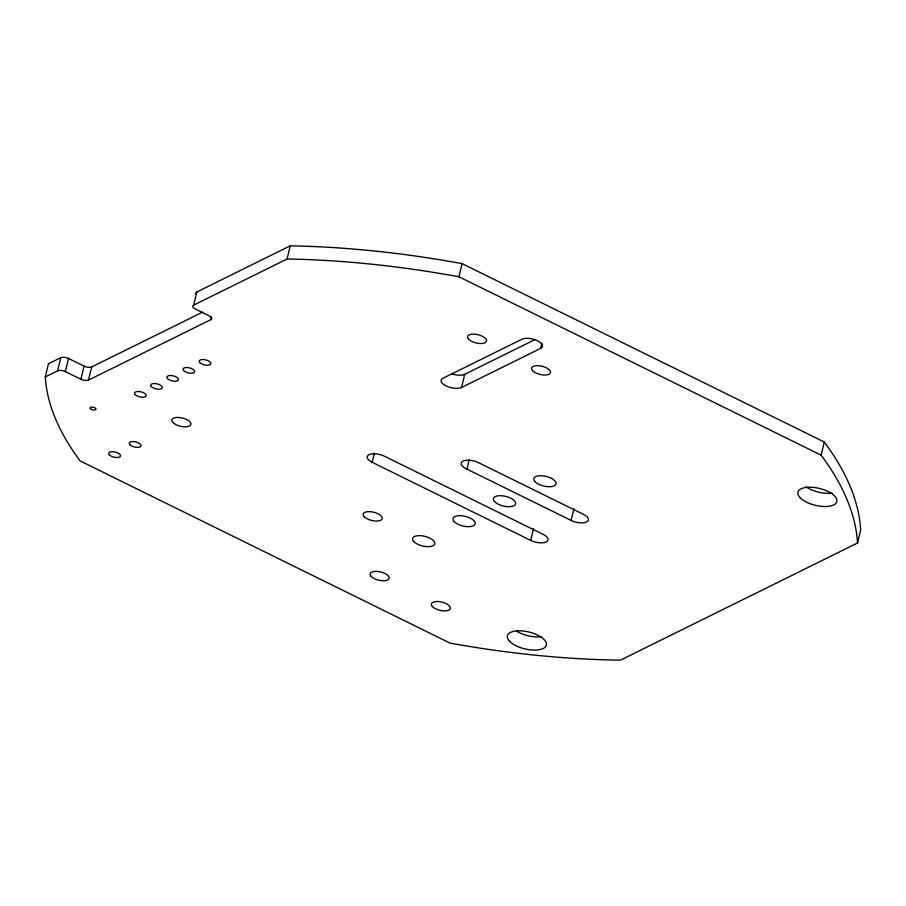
<?xml version="1.0" encoding="UTF-8"?>
<svg xmlns="http://www.w3.org/2000/svg" width="906" height="906" viewBox="0 0 906 906"><rect width="100%" height="100%" fill="white"/><g stroke="black" fill="none" stroke-linecap="round" stroke-linejoin="round"><path stroke-width="1.36" d="M196.194 294.099A5.719 2.48 13.5 0 1 196.817 291.992L290.237 245.832A515.978 223.759 13.5 0 1 462.128 263.646L824.29 442.015A535.355 232.163 13.5 0 1 860.7 529.84L857.54 542.988L620.406 660.168A512.083 222.072 13.5 0 1 450.055 643.124L80.136 460.928A512.083 222.072 13.5 0 1 45.3 376.919L48.46 363.77L60.77 357.689A5.719 2.48 13.5 0 1 68.516 358.459L84.065 366.115A5.719 2.48 13.5 0 0 91.8 366.885L202.638 312.128M45.3 376.919L57.622 370.826L60.77 357.689M211.449 317.043L210.815 319.671L88.437 380.135A5.719 2.48 13.5 0 1 80.906 379.263L65.357 371.607L68.516 358.459M80.906 379.263L84.065 366.115M210.815 319.671A5.719 2.48 13.5 0 0 209.524 316.001L195.243 308.957A5.719 2.48 13.5 0 1 193.657 305.141L196.817 291.992M193.657 305.141L287.077 258.98L290.237 245.832M372.162 462.309A11.427 4.96 13.5 0 1 368.991 454.676A11.427 4.96 13.5 0 1 384.484 456.228L543.022 534.314A11.427 4.96 13.5 0 1 546.193 541.947A11.427 4.96 13.5 0 1 530.701 540.395L372.162 462.309L374.371 453.113M857.54 542.988A535.355 232.163 13.5 0 0 821.13 455.163L458.968 276.783L462.128 263.646M461.562 387.462L540.61 348.402A11.427 4.96 13.5 0 0 537.451 340.758A11.427 4.96 13.5 0 0 521.958 339.218L442.909 378.278A11.427 4.96 13.5 0 0 446.08 385.911A11.427 4.96 13.5 0 0 461.562 387.462L464.721 374.314L534.982 339.591M466.975 469.138A11.472 4.972 13.5 0 1 462.524 461.369A11.472 4.972 13.5 0 1 477.745 462.275L583.441 514.336A11.427 4.96 13.5 0 1 586.601 521.969A11.427 4.96 13.5 0 1 571.12 520.429L466.975 469.138L469.183 459.931M540.61 348.402L541.879 343.136M530.701 540.395L533.543 528.56M571.12 520.429L573.962 508.594M821.13 455.163L824.29 442.015M88.437 380.135L91.8 366.885M541.652 636.68A20.011 8.675 13.5 0 1 516.601 631.165M464.721 374.314A11.427 4.96 13.5 0 1 451.856 373.85M832.184 493.113A20.011 8.675 13.5 0 1 805.91 486.794M287.077 258.98A515.978 223.759 13.5 0 1 458.968 276.783M57.622 370.826A5.719 2.48 13.5 0 1 65.357 371.607M534.936 481.562A11.427 4.96 13.5 0 0 554.257 485.82A11.427 4.96 13.5 0 0 545.605 476.284A11.427 4.96 13.5 0 0 534.936 481.562M109.298 454.801A6.093 2.639 13.5 0 0 119.592 457.066A6.093 2.639 13.5 0 0 114.983 451.992A6.093 2.639 13.5 0 0 109.298 454.801M468.527 339.127A9.751 4.224 13.5 0 0 485.004 342.751A9.751 4.224 13.5 0 0 477.621 334.631A9.751 4.224 13.5 0 0 468.527 339.127M151.279 386.545A6.002 2.605 13.5 0 0 161.427 388.776A6.002 2.605 13.5 0 0 156.885 383.782A6.002 2.605 13.5 0 0 151.279 386.545M509.376 641.029A20.011 8.675 13.5 0 0 543.204 648.481A20.011 8.675 13.5 0 0 528.051 631.799A20.011 8.675 13.5 0 0 509.376 641.029M90.385 408.629A3.046 1.325 13.5 0 0 95.526 409.761A3.046 1.325 13.5 0 0 93.227 407.224A3.046 1.325 13.5 0 0 90.385 408.629M371.132 576.352A9.751 4.224 13.5 0 0 387.621 579.976A9.751 4.224 13.5 0 0 380.237 571.856A9.751 4.224 13.5 0 0 371.132 576.352M494.517 501.528A11.427 4.96 13.5 0 0 513.838 505.786A11.427 4.96 13.5 0 0 505.186 496.262A11.427 4.96 13.5 0 0 494.517 501.528M799.896 497.473A20.011 8.675 13.5 0 0 833.724 504.914A20.011 8.675 13.5 0 0 818.571 488.243A20.011 8.675 13.5 0 0 799.896 497.473M432.332 606.488A9.751 4.224 13.5 0 0 448.81 610.123A9.751 4.224 13.5 0 0 441.426 601.992A9.751 4.224 13.5 0 0 432.332 606.488M129.83 444.653A6.093 2.639 13.5 0 0 140.124 446.918A6.093 2.639 13.5 0 0 135.515 441.845A6.093 2.639 13.5 0 0 129.83 444.653M454.099 521.505A11.427 4.96 13.5 0 0 473.419 525.763A11.427 4.96 13.5 0 0 464.767 516.239A11.427 4.96 13.5 0 0 454.099 521.505M413.68 541.482A11.427 4.96 13.5 0 0 433.011 545.729A11.427 4.96 13.5 0 0 424.348 536.205A11.427 4.96 13.5 0 0 413.68 541.482M199.784 362.581A6.002 2.605 13.5 0 0 209.92 364.812A6.002 2.605 13.5 0 0 205.379 359.807A6.002 2.605 13.5 0 0 199.784 362.581M183.612 370.565A6.002 2.605 13.5 0 0 193.759 372.796A6.002 2.605 13.5 0 0 189.218 367.802A6.002 2.605 13.5 0 0 183.612 370.565M167.451 378.561A6.002 2.605 13.5 0 0 177.587 380.792A6.002 2.605 13.5 0 0 173.046 375.786A6.002 2.605 13.5 0 0 167.451 378.561M135.119 394.529A6.002 2.605 13.5 0 0 145.254 396.771A6.002 2.605 13.5 0 0 140.713 391.766A6.002 2.605 13.5 0 0 135.119 394.529M364.178 516.635A9.751 4.224 13.5 0 0 380.667 520.259A9.751 4.224 13.5 0 0 373.283 512.139A9.751 4.224 13.5 0 0 364.178 516.635M532.535 370.645A9.751 4.224 13.5 0 0 549.013 374.28A9.751 4.224 13.5 0 0 541.629 366.149A9.751 4.224 13.5 0 0 532.535 370.645M172.887 422.423A9.751 4.224 13.5 0 0 189.377 426.047A9.751 4.224 13.5 0 0 181.993 417.926A9.751 4.224 13.5 0 0 172.887 422.423"/></g></svg>
